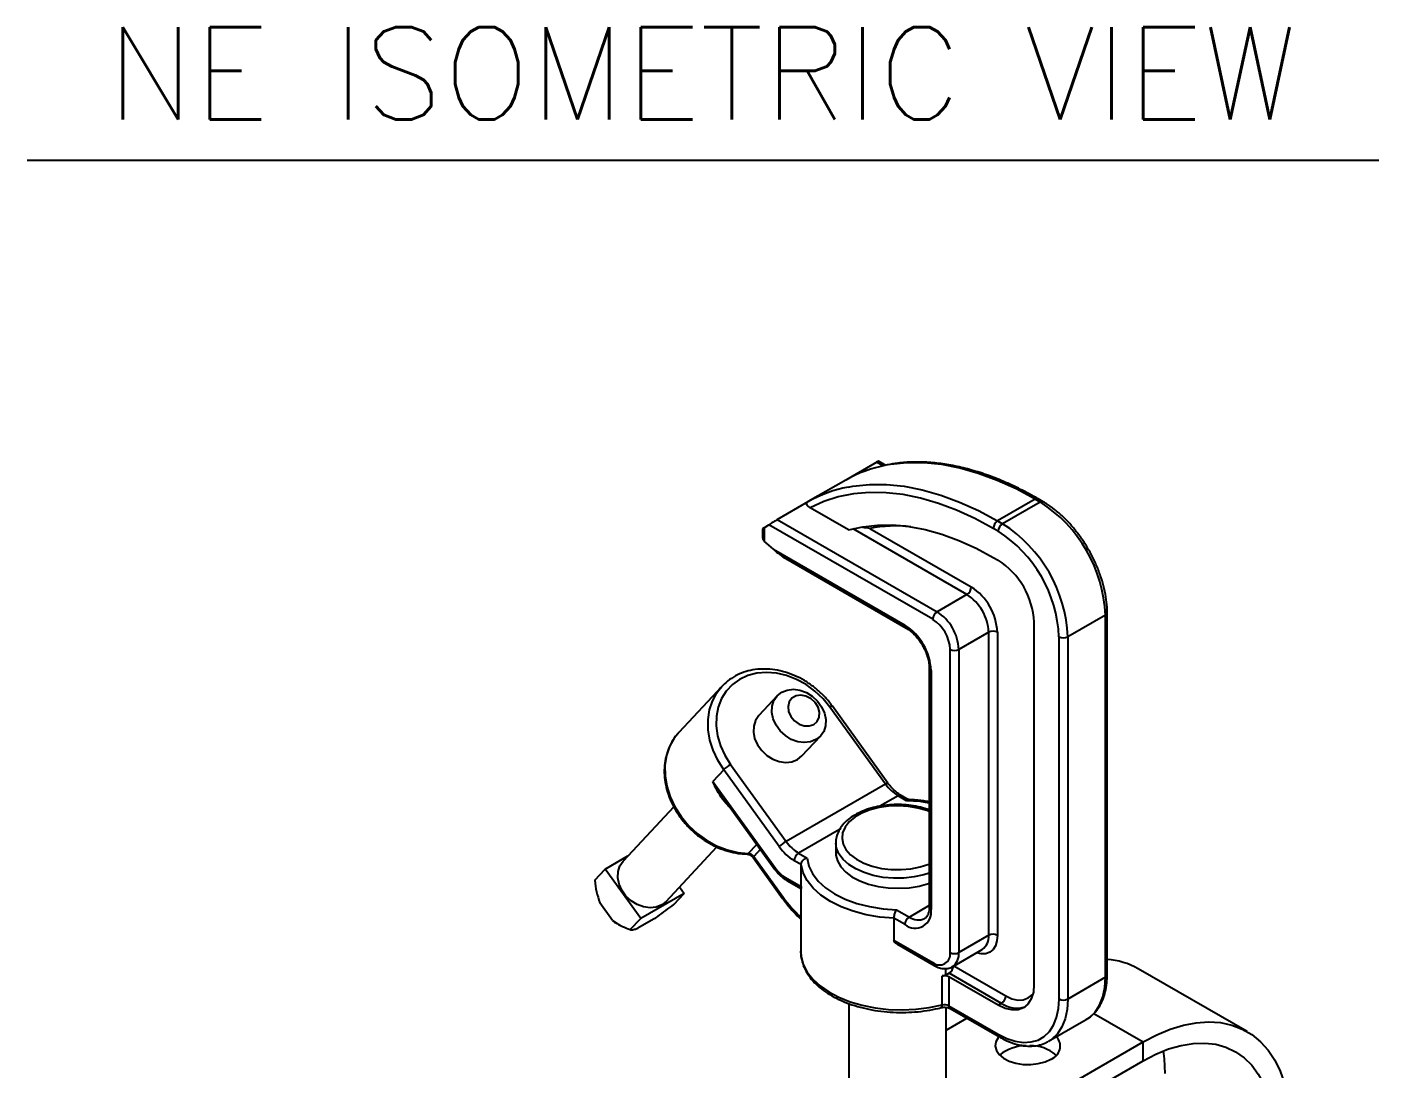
# Model space of a CAD drawing. Extents: x 16.5 to 113.1, y 4.4 to 84.5.
# Drawn here: x 75.33 to 86.31, y 18.89 to 27.36 of the extents above; entities that cross this region are included whole.
import ezdxf
from ezdxf.enums import TextEntityAlignment as Align

# ---------------------------------------------------------------- set-up
doc = ezdxf.new("R2010")
doc.units = 0
doc.header["$MEASUREMENT"] = 0
doc.layers.add('OBJECT', color=7, linetype='CONTINUOUS')
doc.styles.get("Standard").update_dxf_attribs({"font": 'SIMPLEX'})

msp = doc.modelspace()

# ---------------------------------------------------------------- linework, layer by layer
at = {"layer": 'OBJECT', "color": 1}
msp.add_line((75.328, 26.28), (86.314, 26.28), dxfattribs=at)
at = {"layer": 'OBJECT'}
for p, q in [((82.233, 23.825), (81.982, 23.68)), ((82.285, 23.795), (82.233, 23.825)), ((82.306, 23.799), (82.248, 23.833)), ((81.982, 23.68), (81.676, 23.504)), ((83.521, 23.524), (83.215, 23.348)), ((83.561, 23.501), (83.521, 23.524)), ((83.586, 23.503), (83.546, 23.527)), ((81.425, 23.359), (81.676, 23.504)), ((82.004, 23.274), (81.691, 23.454)), ((83.561, 23.501), (83.255, 23.325)), ((81.319, 23.292), (81.356, 23.317)), ((81.319, 23.292), (81.319, 23.183)), ((82.688, 22.548), (81.356, 23.317)), ((81.425, 23.359), (82.724, 22.609)), ((83.215, 23.348), (83.255, 23.325)), ((81.305, 23.282), (81.305, 23.217)), ((81.394, 23.117), (81.319, 23.183)), ((82.966, 22.749), (82.041, 23.284)), ((82.177, 23.287), (83.001, 22.811)), ((83.22, 23.263), (83.18, 23.287)), ((81.394, 23.117), (82.463, 22.499)), ((81.494, 23.041), (82.473, 22.477)), ((83.18, 23.051), (83.22, 23.028)), ((82.966, 22.749), (82.724, 22.609)), ((83.511, 22.524), (83.511, 19.58)), ((84.091, 22.582), (83.786, 22.406)), ((84.091, 19.639), (84.091, 22.582)), ((84.106, 19.659), (84.106, 22.603)), ((83.143, 22.443), (82.9, 22.303)), ((83.143, 19.98), (83.143, 22.443)), ((83.214, 22.443), (83.214, 19.98)), ((82.83, 19.84), (82.83, 22.303)), ((82.9, 22.303), (82.9, 19.84)), ((83.715, 19.462), (83.715, 22.406)), ((83.786, 22.406), (83.786, 19.462)), ((82.66, 22.152), (82.66, 20.21)), ((82.675, 22.132), (82.675, 20.19)), ((80.975, 22.003), (80.625, 21.628)), ((80.949, 21.972), (80.975, 22.003)), ((81.424, 21.926), (81.274, 21.765)), ((82.304, 21.209), (81.853, 21.834)), ((82.324, 21.217), (81.873, 21.842)), ((80.625, 21.628), (80.616, 21.617)), ((81.625, 21.438), (81.775, 21.599)), ((80.99, 21.326), (80.901, 21.231)), ((81.441, 20.701), (80.99, 21.326)), ((81.046, 21.368), (81.497, 20.743)), ((80.901, 21.231), (81.41, 20.525)), ((82.304, 21.209), (81.497, 20.743)), ((80.986, 21.098), (81.405, 20.516)), ((82.406, 21.114), (82.258, 21.029)), ((82.475, 21.074), (82.406, 21.114)), ((82.49, 21.082), (82.431, 21.116)), ((80.583, 21.024), (80.172, 20.583)), ((81.931, 20.84), (81.598, 20.648)), ((80.523, 20.256), (80.935, 20.698)), ((81.189, 20.645), (81.259, 20.719)), ((81.288, 20.679), (81.234, 20.62)), ((81.901, 20.732), (81.901, 20.651)), ((80.026, 20.518), (80.211, 20.625)), ((81.179, 20.64), (81.18, 20.64)), ((81.228, 20.611), (81.468, 20.28)), ((81.234, 20.62), (81.473, 20.289)), ((81.618, 20.554), (81.563, 20.586)), ((81.598, 20.648), (81.667, 20.608)), ((81.618, 20.376), (81.618, 20.554)), ((79.941, 20.427), (80.026, 20.518)), ((80.315, 20.117), (80.026, 20.518)), ((81.492, 20.449), (81.618, 20.376)), ((80.631, 20.373), (80.669, 20.321)), ((81.502, 20.426), (81.617, 20.359)), ((81.616, 20.36), (81.616, 19.847)), ((80.087, 20.1), (79.982, 20.244)), ((80.669, 20.321), (80.315, 20.117)), ((80.584, 20.23), (80.669, 20.321)), ((82.66, 20.222), (82.498, 20.128)), ((80.23, 20.026), (80.315, 20.117)), ((80.42, 20.11), (80.292, 20.037)), ((82.373, 20.118), (82.373, 19.94)), ((82.463, 20.067), (82.373, 20.118)), ((82.395, 20.187), (82.498, 20.128)), ((80.136, 20.068), (80.145, 20.063)), ((82.373, 19.94), (82.688, 19.758)), ((82.396, 19.91), (82.699, 19.735)), ((83.143, 19.98), (82.9, 19.84)), ((82.848, 19.725), (83.091, 19.865)), ((82.795, 19.657), (82.795, 19.71)), ((82.822, 19.673), (82.795, 19.657)), ((83.247, 19.427), (82.822, 19.673)), ((82.86, 19.732), (83.282, 19.489)), ((85.242, 19.197), (84.358, 19.707)), ((82.764, 19.414), (82.764, 19.649)), ((82.819, 19.643), (82.819, 19.408)), ((83.22, 19.412), (82.819, 19.643)), ((84.091, 19.639), (83.786, 19.462)), ((82.006, 19.426), (82.006, 18.47)), ((82.796, 18.47), (82.796, 19.394)), ((82.819, 19.408), (83.22, 19.177)), ((82.83, 19.385), (83.23, 19.154)), ((83.247, 19.427), (83.22, 19.412)), ((83.998, 19.345), (84.398, 19.113)), ((82.796, 19.209), (82.965, 19.307)), ((83.63, 19.119), (83.936, 19.295)), ((81.287, 17.317), (84.398, 19.113)), ((84.398, 18.96), (84.398, 19.113)), ((81.287, 17.164), (84.398, 18.96))]:
    msp.add_line(p, q, dxfattribs=at)
at = {"layer": 'OBJECT', "flags": 128}
for points in [[(83.521, 23.524), (83.366, 23.607), (83.211, 23.677), (83.058, 23.734), (82.908, 23.777), (82.761, 23.805), (82.617, 23.82), (82.478, 23.82), (82.344, 23.806), (82.309, 23.8)], [(82.001, 23.623), (82.039, 23.63), (82.173, 23.644), (82.312, 23.643), (82.455, 23.629), (82.602, 23.6), (82.753, 23.557), (82.906, 23.501), (83.06, 23.431), (83.215, 23.348)], [(83.18, 23.287), (83.03, 23.367), (82.882, 23.435), (82.735, 23.49), (82.59, 23.532), (82.447, 23.561), (82.309, 23.576), (82.174, 23.579), (82.045, 23.567), (81.921, 23.543), (81.803, 23.505), (81.691, 23.454)], [(82.004, 23.274), (82.119, 23.3), (82.239, 23.314), (82.364, 23.315), (82.494, 23.303), (82.627, 23.278), (82.762, 23.24), (82.9, 23.189), (83.04, 23.126), (83.18, 23.051)], [(81.853, 21.834), (81.797, 21.903), (81.731, 21.965), (81.659, 22.017), (81.582, 22.059), (81.501, 22.09), (81.419, 22.109), (81.338, 22.115), (81.26, 22.109), (81.186, 22.09), (81.119, 22.06), (81.06, 22.018), (81.01, 21.965), (80.971, 21.904), (80.945, 21.835), (80.93, 21.761), (80.928, 21.682), (80.94, 21.602), (80.963, 21.521), (80.999, 21.443), (81.046, 21.368)], [(81.739, 21.57), (81.694, 21.552), (81.644, 21.546), (81.591, 21.553), (81.539, 21.572), (81.491, 21.603), (81.448, 21.642), (81.415, 21.689), (81.392, 21.739), (81.381, 21.791), (81.383, 21.842), (81.398, 21.888), (81.424, 21.926), (81.461, 21.955), (81.506, 21.973), (81.556, 21.979), (81.608, 21.972), (81.661, 21.953), (81.709, 21.922), (81.752, 21.883), (81.785, 21.837), (81.808, 21.786), (81.819, 21.734), (81.817, 21.683), (81.802, 21.637), (81.776, 21.599), (81.739, 21.57)], [(80.99, 21.326), (80.941, 21.403), (80.904, 21.484), (80.877, 21.567), (80.864, 21.651), (80.863, 21.733), (80.874, 21.811), (80.898, 21.884), (80.934, 21.951), (80.949, 21.972)], [(81.722, 21.694), (81.749, 21.718), (81.765, 21.752), (81.768, 21.792), (81.756, 21.834), (81.732, 21.872), (81.699, 21.903), (81.658, 21.924), (81.616, 21.932), (81.577, 21.926), (81.544, 21.907), (81.522, 21.878), (81.513, 21.84), (81.517, 21.799), (81.535, 21.758), (81.564, 21.723), (81.602, 21.697), (81.644, 21.682), (81.685, 21.681), (81.722, 21.694)], [(81.274, 21.765), (81.274, 21.765), (81.248, 21.726), (81.233, 21.68), (81.231, 21.63), (81.241, 21.578), (81.264, 21.527), (81.298, 21.481), (81.34, 21.441), (81.389, 21.411), (81.441, 21.392), (81.494, 21.385), (81.544, 21.391), (81.588, 21.409), (81.625, 21.438)], [(80.616, 21.617), (80.588, 21.582), (80.55, 21.515), (80.525, 21.44), (80.512, 21.36), (80.513, 21.277), (80.527, 21.191), (80.554, 21.106), (80.593, 21.024), (80.643, 20.945), (80.704, 20.873), (80.773, 20.808), (80.85, 20.752), (80.931, 20.707), (81.017, 20.674), (81.103, 20.653), (81.189, 20.645)], [(82.66, 20.985), (82.64, 20.993), (82.568, 21.014), (82.491, 21.028), (82.411, 21.033), (82.33, 21.03), (82.252, 21.018), (82.179, 20.999), (82.112, 20.972), (82.055, 20.94), (82.009, 20.901), (81.976, 20.859), (81.956, 20.814), (81.951, 20.767), (81.96, 20.721), (81.983, 20.676), (82.02, 20.635), (82.069, 20.598), (82.128, 20.566), (82.196, 20.542), (82.271, 20.524), (82.35, 20.515), (82.431, 20.514), (82.511, 20.521), (82.587, 20.536), (82.657, 20.559), (82.66, 20.561)], [(82.66, 21.055), (82.586, 21.066), (82.475, 21.074)], [(82.66, 20.485), (82.616, 20.472), (82.537, 20.454), (82.454, 20.445), (82.369, 20.444), (82.285, 20.451), (82.204, 20.467), (82.13, 20.49), (82.062, 20.52), (82.005, 20.556), (81.959, 20.597), (81.926, 20.642), (81.906, 20.689), (81.901, 20.729)], [(80.523, 20.256), (80.486, 20.227), (80.441, 20.209), (80.391, 20.204), (80.339, 20.21), (80.286, 20.23), (80.238, 20.26), (80.195, 20.299), (80.162, 20.346), (80.139, 20.396), (80.128, 20.448), (80.131, 20.499), (80.145, 20.545), (80.172, 20.583), (80.172, 20.583)], [(81.228, 20.611), (81.228, 20.612), (81.228, 20.613), (81.23, 20.616), (81.234, 20.62)], [(82.373, 20.118), (82.258, 20.128), (82.147, 20.147), (82.041, 20.175), (81.944, 20.212), (81.856, 20.256), (81.78, 20.306), (81.717, 20.363), (81.668, 20.424), (81.635, 20.488), (81.618, 20.554)], [(81.667, 20.608), (81.681, 20.543), (81.711, 20.481), (81.757, 20.421), (81.818, 20.366), (81.891, 20.317), (81.977, 20.274), (82.072, 20.239), (82.175, 20.213), (82.284, 20.196), (82.395, 20.187)], [(81.901, 20.651), (81.902, 20.632), (81.914, 20.584), (81.941, 20.537), (81.981, 20.494), (82.032, 20.455), (82.095, 20.422), (82.166, 20.396), (82.244, 20.376), (82.327, 20.365), (82.411, 20.362), (82.496, 20.367), (82.577, 20.38), (82.654, 20.402), (82.66, 20.404)], [(81.405, 20.516), (81.405, 20.516), (81.405, 20.518), (81.407, 20.521), (81.41, 20.525)], [(81.468, 20.28), (81.468, 20.28), (81.468, 20.282), (81.47, 20.285), (81.473, 20.289)], [(83.214, 19.98), (83.209, 19.934), (83.197, 19.895), (83.178, 19.864), (83.151, 19.842), (83.119, 19.83), (83.083, 19.829), (83.043, 19.838)], [(81.616, 19.847), (81.619, 19.806), (81.636, 19.742), (81.668, 19.681), (81.714, 19.623), (81.773, 19.569), (81.844, 19.52), (81.926, 19.476), (82.017, 19.44), (82.116, 19.411), (82.221, 19.39), (82.33, 19.378), (82.441, 19.374), (82.551, 19.379), (82.66, 19.392), (82.764, 19.414)], [(83.511, 19.58), (83.506, 19.518), (83.489, 19.464), (83.462, 19.421), (83.426, 19.391), (83.382, 19.375), (83.331, 19.373), (83.277, 19.385), (83.22, 19.412)], [(83.936, 19.295), (83.962, 19.313), (84.007, 19.356), (84.043, 19.412), (84.07, 19.479), (84.086, 19.555), (84.091, 19.639)], [(83.22, 19.177), (83.29, 19.142), (83.359, 19.119), (83.426, 19.11), (83.488, 19.113), (83.544, 19.129), (83.594, 19.158), (83.636, 19.199), (83.67, 19.251), (83.695, 19.313), (83.71, 19.384), (83.715, 19.462)], [(83.282, 19.489), (83.332, 19.465), (83.38, 19.454), (83.424, 19.456), (83.463, 19.471), (83.495, 19.497), (83.504, 19.508)], [(83.786, 19.462), (83.78, 19.378), (83.764, 19.302), (83.738, 19.236), (83.701, 19.18), (83.656, 19.136), (83.628, 19.118)], [(82.756, 19.392), (82.758, 19.393), (82.761, 19.396), (82.762, 19.4), (82.764, 19.406), (82.764, 19.414)], [(84.398, 19.113), (84.508, 19.171), (84.618, 19.216), (84.725, 19.249), (84.829, 19.269), (84.93, 19.276), (85.027, 19.27), (85.118, 19.25), (85.202, 19.218), (85.28, 19.173), (85.351, 19.115), (85.413, 19.046), (85.467, 18.966), (85.511, 18.875), (85.546, 18.775), (85.572, 18.666), (85.587, 18.548), (85.592, 18.424)], [(83.227, 19.155), (83.221, 19.147), (83.201, 19.114), (83.196, 19.078), (83.205, 19.043), (83.228, 19.01), (83.263, 18.981), (83.309, 18.957), (83.363, 18.94), (83.423, 18.931), (83.485, 18.93), (83.545, 18.937), (83.601, 18.952), (83.649, 18.974)], [(84.398, 18.96), (84.502, 19.014), (84.605, 19.056), (84.706, 19.085), (84.804, 19.101), (84.898, 19.104), (84.988, 19.094), (85.071, 19.07), (85.148, 19.034), (85.218, 18.985), (85.28, 18.925), (85.334, 18.852), (85.378, 18.769), (85.413, 18.676), (85.439, 18.574), (85.454, 18.464), (85.459, 18.347)], [(84.562, 19.04), (84.57, 18.975), (84.575, 18.858)]]:
    msp.add_lwpolyline(points, dxfattribs=at)
at = {"layer": 'OBJECT'}
for centre, radius, start, end in [((82.507, 22.75), 1.068, 100.7273, 119.4868), ((82.202, 22.574), 1.068, 100.8272, 119.4881), ((83.535, 23.504), 0.0252, 65.6944, 125.6158), ((83.575, 23.481), 0.0251, 65.7054, 125.6164), ((82.944, 22.533), 1.148, 2.4872, 57.5128), ((82.391, 22.162), 1.145, 84.0042, 100.7925), ((83.257, 23.283), 0.0768, 122.6062, 177.3937), ((83.297, 23.26), 0.0768, 122.6062, 177.3937), ((82.639, 22.356), 1.148, 2.4874, 57.5126), ((82.644, 22.36), 1.071, 2.4872, 57.5128), ((82.879, 22.495), 0.633, 2.6055, 57.3945), ((82.925, 22.814), 0.0768, 302.6062, 357.3937), ((82.759, 22.426), 0.384, 2.6056, 57.3945), ((82.753, 22.422), 0.461, 2.6054, 57.3947), ((82.765, 22.545), 0.0768, 122.6044, 177.3955), ((82.523, 22.289), 0.307, 2.6054, 57.3947), ((82.516, 22.286), 0.384, 2.6056, 57.3945), ((84.081, 22.605), 0.0251, 294.3764, 354.2895), ((82.488, 22.497), 0.0252, 174.4113, 233.9433), ((82.214, 22.111), 0.461, 2.6056, 57.3945), ((83.178, 22.375), 0.0769, 62.6096, 117.3904), ((82.865, 22.371), 0.0769, 242.6097, 297.3903), ((83.75, 22.474), 0.0769, 242.6098, 297.3902), ((82.685, 22.155), 0.0251, 185.7108, 245.6239), ((81.874, 21.809), 0.0324, 90.8907, 129.831), ((81.186, 21.125), 0.281, 120.0122, 134.281), ((82.325, 21.184), 0.0324, 90.881, 129.8357), ((82.582, 21.403), 0.338, 214.8517, 238.6071), ((82.42, 21.093), 0.0251, 65.6894, 125.6208), ((81.637, 20.5), 0.281, 120.0119, 134.2812), ((81.774, 20.933), 0.406, 214.8518, 238.6071), ((81.774, 20.936), 0.338, 214.8517, 238.6071), ((81.179, 20.653), 0.0131, 273.927, 321.764), ((81.186, 20.587), 0.0578, 34.9393, 86.906), ((81.639, 20.583), 0.0768, 122.6049, 177.395), ((81.633, 20.68), 0.271, 214.8517, 238.6069), ((81.516, 20.446), 0.0248, 173.8632, 234.8251), ((82.344, 20.912), 1.071, 215.5927, 227.195), ((82.545, 20.169), 0.131, 230.7968, 9.214), ((82.539, 20.064), 0.0768, 122.6049, 177.395), ((82.571, 20.231), 0.126, 234.3952, 294.1635), ((82.685, 20.212), 0.0251, 185.6947, 245.6254), ((80.285, 20.352), 0.321, 231.7645, 242.2223), ((83.019, 19.967), 0.124, 305.2743, 6.0379), ((83.178, 19.911), 0.0769, 62.6096, 117.3904), ((82.743, 19.826), 0.0873, 230.7969, 9.2139), ((82.865, 19.908), 0.0769, 242.6097, 297.3903), ((82.775, 19.827), 0.126, 306.1004, 5.5853), ((84.062, 19.186), 0.6, 60.3821, 85.8152), ((82.712, 19.755), 0.024, 172.7463, 235.9574), ((82.779, 19.738), 0.0777, 302.7938, 353.9627), ((82.476, 20.788), 1.175, 284.2001, 285.7519), ((82.784, 19.574), 0.0781, 62.8754, 104.7193), ((84.081, 19.662), 0.0251, 294.3755, 354.3043), ((83.205, 19.492), 0.0768, 302.6049, 357.395), ((83.75, 19.531), 0.0769, 242.6098, 297.3902), ((82.784, 19.338), 0.0781, 62.8754, 104.7193), ((82.844, 19.405), 0.0248, 173.9453, 234.742), ((83.37, 19.602), 0.214, 234.8692, 288.9), ((83.245, 19.174), 0.0252, 174.3805, 234.2928), ((83.611, 19.08), 0.113, 289.871, 42.1377), ((83.439, 18.762), 0.32, 88.4488, 130.4146), ((83.483, 18.761), 0.322, 49.7269, 90.8608)]:
    msp.add_arc(centre, radius, start, end, dxfattribs=at)
for centre, major_axis, ratio, start_param, end_param in [((82.199, 23.803), (0.0485, 0.0297), 0.027575, 0.014954, 0.80027), ((81.355, 23.313), (0.05, 0.0308), 0.027571, 2.339213, 3.156401), ((81.392, 23.337), (0.0485, 0.0297), 0.027575, 0.80027, 2.371067), ((81.355, 23.246), (0.0354, 0.0612), 0.577335, 2.356235, 2.871597), ((81.355, 23.204), (0.0487, -0.0161), 0.700151, 3.884192, 4.154229), ((81.429, 23.137), (0.13, -0.113), 0.224841, 4.634614, 5.420093)]:
    msp.add_ellipse(centre, major_axis=major_axis, ratio=ratio, start_param=start_param, end_param=end_param, dxfattribs=at)
for points, knots in [([(83.546, 23.527), (83.521, 23.54), (83.45, 23.581), (83.332, 23.639), (83.193, 23.699), (83.055, 23.747), (82.919, 23.784), (82.786, 23.81), (82.655, 23.825), (82.527, 23.827), (82.415, 23.821), (82.347, 23.808), (82.319, 23.803)], [0, 0, 0, 0, 0.057095, 0.165488, 0.27391, 0.382317, 0.490678, 0.598951, 0.707087, 0.815025, 0.922711, 1, 1, 1, 1]), ([(81.691, 23.454), (81.684, 23.459), (81.672, 23.468), (81.665, 23.481), (81.665, 23.492), (81.669, 23.499), (81.674, 23.502), (81.676, 23.504)], [0, 0, 0, 0, 0.350281, 0.585229, 0.760499, 0.899707, 1, 1, 1, 1]), ([(84.106, 22.603), (84.105, 22.617), (84.105, 22.659), (84.096, 22.731), (84.078, 22.819), (84.051, 22.907), (84.016, 22.996), (83.974, 23.082), (83.925, 23.166), (83.87, 23.245), (83.81, 23.318), (83.746, 23.384), (83.678, 23.442), (83.625, 23.48), (83.593, 23.499), (83.586, 23.503)], [0, 0, 0, 0, 0.044817, 0.129353, 0.213788, 0.298089, 0.382268, 0.466367, 0.550437, 0.634532, 0.718694, 0.802982, 0.887453, 0.972156, 1, 1, 1, 1]), ([(82.177, 23.287), (82.177, 23.287), (82.16, 23.29), (82.139, 23.292), (82.119, 23.294)], [0, 0, 0, 0, 0.004923, 1, 1, 1, 1]), ([(82.473, 22.477), (82.479, 22.473), (82.498, 22.461), (82.529, 22.435), (82.565, 22.397), (82.597, 22.352), (82.624, 22.302), (82.644, 22.251), (82.656, 22.202), (82.66, 22.17), (82.66, 22.155), (82.66, 22.152)], [0, 0, 0, 0, 0.067196, 0.197029, 0.32808, 0.460157, 0.592759, 0.725244, 0.856829, 0.979682, 1, 1, 1, 1]), ([(81.873, 21.842), (81.864, 21.854), (81.837, 21.89), (81.786, 21.945), (81.719, 22.002), (81.646, 22.052), (81.568, 22.091), (81.488, 22.12), (81.406, 22.139), (81.325, 22.146), (81.246, 22.141), (81.17, 22.125), (81.1, 22.098), (81.036, 22.059), (80.985, 22.017), (80.959, 21.984), (80.948, 21.969)], [0, 0, 0, 0, 0.040622, 0.11622, 0.191886, 0.267591, 0.343335, 0.419107, 0.494881, 0.570603, 0.64619, 0.721537, 0.79654, 0.87114, 0.945362, 1, 1, 1, 1]), ([(80.615, 21.617), (80.614, 21.615), (80.595, 21.597), (80.568, 21.554), (80.536, 21.488), (80.515, 21.416), (80.506, 21.341), (80.507, 21.262), (80.521, 21.182), (80.545, 21.102), (80.581, 21.025), (80.626, 20.951), (80.68, 20.882), (80.743, 20.819), (80.812, 20.764), (80.887, 20.718), (80.965, 20.682), (81.046, 20.656), (81.118, 20.643), (81.162, 20.641), (81.179, 20.64)], [0, 0, 0, 0, 0.005024, 0.063857, 0.122667, 0.181599, 0.240765, 0.300205, 0.3599, 0.419794, 0.479826, 0.539944, 0.600116, 0.660324, 0.720562, 0.780832, 0.841132, 0.901449, 0.961756, 1, 1, 1, 1]), ([(81.046, 21.015), (81.037, 21.023), (81.008, 21.049), (80.968, 21.102), (80.93, 21.167), (80.909, 21.211), (80.901, 21.231), (80.901, 21.231)], [0, 0, 0, 0, 0.135843, 0.450355, 0.765206, 0.99634, 1, 1, 1, 1]), ([(80.988, 21.1), (80.969, 21.124), (80.938, 21.166), (80.912, 21.212), (80.901, 21.231), (80.901, 21.231)], [0, 0, 0, 0, 0.591022, 0.993459, 1, 1, 1, 1]), ([(82.431, 21.116), (82.424, 21.12), (82.406, 21.132), (82.375, 21.158), (82.345, 21.189), (82.329, 21.21), (82.324, 21.217)], [0, 0, 0, 0, 0.173039, 0.507382, 0.844863, 1, 1, 1, 1]), ([(82.66, 20.998), (82.66, 20.998), (82.637, 21.008), (82.588, 21.021), (82.513, 21.036), (82.434, 21.043), (82.355, 21.042), (82.277, 21.034), (82.202, 21.019), (82.132, 20.996), (82.068, 20.967), (82.011, 20.931), (81.965, 20.889), (81.93, 20.842), (81.908, 20.792), (81.899, 20.754), (81.901, 20.733), (81.902, 20.729)], [0, 0, 0, 0, 0.001993, 0.077814, 0.153446, 0.228925, 0.304346, 0.379821, 0.455437, 0.53132, 0.607585, 0.684287, 0.761255, 0.837665, 0.912297, 0.984322, 1, 1, 1, 1]), ([(82.487, 21.083), (82.485, 21.082), (82.481, 21.082), (82.477, 21.077), (82.475, 21.074), (82.475, 21.074)], [0, 0, 0, 0, 0.531199, 0.989388, 1, 1, 1, 1]), ([(82.66, 21.064), (82.645, 21.067), (82.598, 21.076), (82.54, 21.081), (82.497, 21.082), (82.487, 21.083)], [0, 0, 0, 0, 0.262881, 0.835375, 1, 1, 1, 1]), ([(81.179, 20.64), (81.182, 20.64), (81.189, 20.639), (81.202, 20.634), (81.217, 20.625), (81.225, 20.616), (81.228, 20.611)], [0, 0, 0, 0, 0.168704, 0.4522882, 0.7302657, 1, 1, 1, 1]), ([(81.618, 20.554), (81.619, 20.559), (81.62, 20.568), (81.627, 20.582), (81.639, 20.594), (81.652, 20.603), (81.662, 20.607), (81.667, 20.608), (81.667, 20.608)], [0, 0, 0, 0, 0.197777, 0.395365, 0.598087, 0.812873, 0.995764, 1, 1, 1, 1]), ([(81.405, 20.516), (81.411, 20.508), (81.428, 20.486), (81.46, 20.453), (81.488, 20.435), (81.502, 20.426)], [0, 0, 0, 0, 0.210948, 0.607659, 1, 1, 1, 1]), ([(79.941, 20.427), (79.945, 20.396), (79.953, 20.336), (79.973, 20.274), (79.982, 20.244)], [0, 0, 0, 0, 0.519495, 1, 1, 1, 1]), ([(81.618, 20.376), (81.618, 20.372), (81.618, 20.366), (81.618, 20.36), (81.617, 20.36), (81.617, 20.36)], [0, 0, 0, 0, 0.295943, 0.590033, 1, 1, 1, 1]), ([(80.42, 20.11), (80.431, 20.118), (80.464, 20.141), (80.52, 20.182), (80.562, 20.214), (80.584, 20.23)], [0, 0, 0, 0, 0.205667, 0.600108, 1, 1, 1, 1]), ([(81.468, 20.28), (81.478, 20.266), (81.507, 20.227), (81.556, 20.169), (81.597, 20.13), (81.616, 20.112)], [0, 0, 0, 0, 0.219086, 0.633752, 1, 1, 1, 1]), ([(82.373, 20.118), (82.374, 20.123), (82.374, 20.132), (82.378, 20.149), (82.383, 20.164), (82.389, 20.178), (82.393, 20.185), (82.395, 20.187), (82.395, 20.187)], [0, 0, 0, 0, 0.197777, 0.395365, 0.598087, 0.812873, 0.995764, 1, 1, 1, 1]), ([(82.66, 20.21), (82.66, 20.203), (82.659, 20.183), (82.653, 20.155), (82.641, 20.131), (82.631, 20.12), (82.624, 20.117), (82.622, 20.116)], [0, 0, 0, 0, 0.137324, 0.39907, 0.661313, 0.933673, 1, 1, 1, 1]), ([(80.087, 20.1), (80.092, 20.096), (80.119, 20.076), (80.167, 20.05), (80.209, 20.034), (80.23, 20.026)], [0, 0, 0, 0, 0.1168858, 0.5538854, 1, 1, 1, 1]), ([(80.23, 20.026), (80.238, 20.025), (80.253, 20.024), (80.28, 20.033), (80.292, 20.037)], [0, 0, 0, 0, 0.538105, 1, 1, 1, 1]), ([(82.396, 19.91), (82.395, 19.911), (82.388, 19.914), (82.381, 19.921), (82.374, 19.931), (82.374, 19.937), (82.373, 19.94)], [0, 0, 0, 0, 0.097442, 0.481141, 0.777167, 1, 1, 1, 1]), ([(81.616, 19.86), (81.616, 19.859), (81.613, 19.838), (81.619, 19.796), (81.634, 19.735), (81.663, 19.677), (81.702, 19.621), (81.753, 19.568), (81.815, 19.52), (81.886, 19.477), (81.966, 19.439), (82.053, 19.408), (82.145, 19.383), (82.242, 19.365), (82.342, 19.355), (82.443, 19.352), (82.544, 19.356), (82.641, 19.367), (82.711, 19.381), (82.748, 19.39), (82.756, 19.392)], [0, 0, 0, 0, 0.001723, 0.061005, 0.120078, 0.179511, 0.239822, 0.301131, 0.363218, 0.425742, 0.488417, 0.551051, 0.613599, 0.67606, 0.738455, 0.800814, 0.863172, 0.925557, 0.984744, 1, 1, 1, 1]), ([(82.699, 19.735), (82.706, 19.731), (82.727, 19.72), (82.762, 19.709), (82.801, 19.708), (82.831, 19.714), (82.845, 19.724), (82.848, 19.727)], [0, 0, 0, 0, 0.157844, 0.422687, 0.671965, 0.910733, 1, 1, 1, 1]), ([(83.938, 19.299), (83.945, 19.302), (83.969, 19.315), (84.004, 19.348), (84.041, 19.396), (84.071, 19.454), (84.092, 19.52), (84.104, 19.588), (84.105, 19.637), (84.106, 19.659)], [0, 0, 0, 0, 0.058594, 0.215746, 0.373194, 0.53282, 0.695427, 0.860612, 1, 1, 1, 1]), ([(82.756, 19.392), (82.76, 19.393), (82.77, 19.395), (82.788, 19.396), (82.807, 19.393), (82.822, 19.389), (82.827, 19.386), (82.83, 19.385)], [0, 0, 0, 0, 0.152747, 0.38893, 0.634497, 0.849148, 1, 1, 1, 1]), ([(83.23, 19.154), (83.243, 19.147), (83.279, 19.127), (83.339, 19.102), (83.409, 19.084), (83.477, 19.077), (83.541, 19.084), (83.591, 19.098), (83.618, 19.113), (83.626, 19.119)], [0, 0, 0, 0, 0.0889152, 0.2572873, 0.425706, 0.592987, 0.7578183, 0.9192712, 1, 1, 1, 1])]:
    msp.add_open_spline(points, degree=3, knots=knots, dxfattribs=at)

# ---------------------------------------------------------------- texts
at = {"layer": 'OBJECT', "color": 1}
msp.add_text('NE ISOMETRIC VIEW', height=0.75, dxfattribs=at).set_placement((80.815, 26.611), align=Align.CENTER)

doc.saveas('drawing.dxf')
